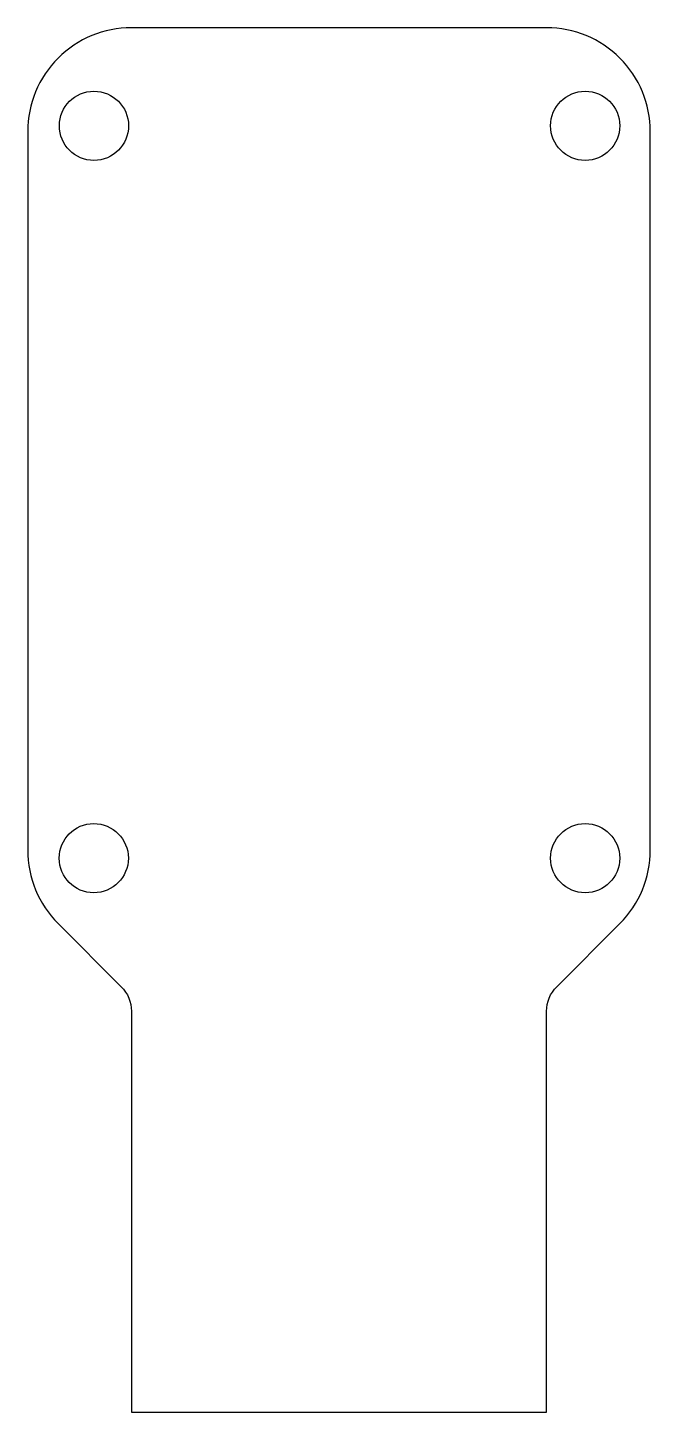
# Model space of a CAD drawing. Header units: millimetres. Extents: x -3 to 15, y 0 to 40.
import ezdxf

# ---------------------------------------------------------------- set-up
doc = ezdxf.new("R2010")
doc.units = ezdxf.units.MM
doc.layers.add('BLACK', color=7, linetype='Continuous')

msp = doc.modelspace()

# ---------------------------------------------------------------- linework, layer by layer
msp.add_lwpolyline([(-3, 16.243, 0.198912), (-2.121, 14.121), (-0.293, 12.293, -0.198912), (0, 11.586), (0, 0), (12, 0), (12, 11.586, -0.198912), (12.293, 12.293), (14.121, 14.121, 0.198912), (15, 16.243), (15, 37, 0.414214), (12, 40), (0, 40, 0.414214), (-3, 37), (-3, 16.243)], format="xyb")
at = {"layer": 'BLACK'}
for centre in [(-1.084, 37.166), (13.117, 37.166), (-1.089, 16.008), (13.117, 16.008)]:
    msp.add_circle(centre, 1, dxfattribs=at)

doc.saveas('drawing.dxf')
